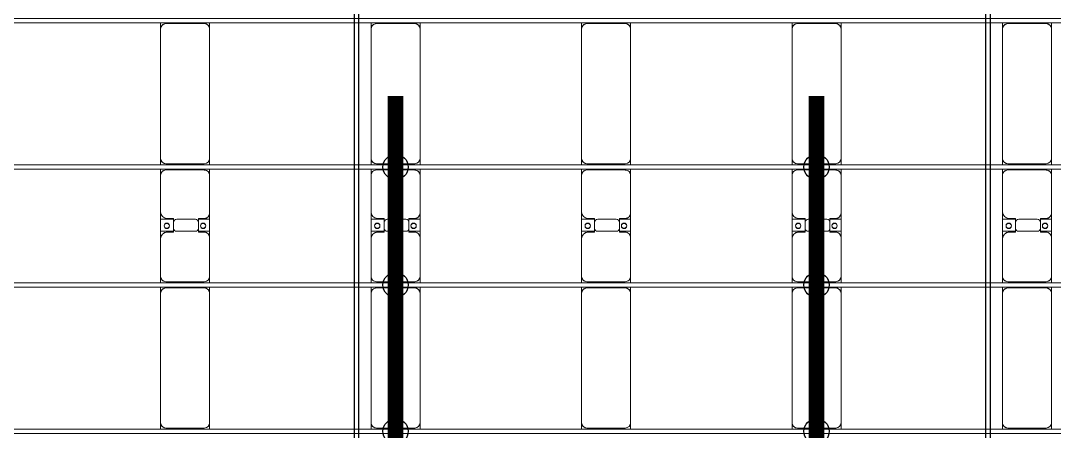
# Model space of a CAD drawing. Header units: millimetres. Extents: x -147246 to 112336, y -213734 to -86506.
# Drawn here: x -53677 to -43856, y -192480 to -188580 of the extents above; entities that cross this region are included whole.
import ezdxf

# ---------------------------------------------------------------- set-up
doc = ezdxf.new("R2010")
doc.units = ezdxf.units.MM
doc.layers.add('A-GENM', color=13, linetype='Continuous', lineweight=9)
doc.layers.add('S-BEAM', color=12, linetype='Continuous', lineweight=9)
doc.layers.add('GC-HOP 40x60 GIA CUONG', color=1, linetype='Continuous')

# ---------------------------------------------------------------- blocks, each defined once
blk = doc.blocks.new('Dầm C52 - Hộp 40x60-25898-BỐ TRÍ KHUNG KẾT CẤU BÈ PIN 05')
at = {"layer": 'S-BEAM', "color": 3, "lineweight": 25}
for p, q in [((-55982.1, 20), (55982.1, 20)), ((55982.1, -20), (-55982.1, -20))]:
    blk.add_line(p, q, dxfattribs=at)
blk = doc.blocks.new('Dai phao do pin - DẢI PHAO ĐỠ PIN-V23-BỐ TRÍ KHUNG KẾT CẤU BÈ PIN 05')
at = {"layer": 'A-GENM', "color": 7}
for p, q in [((9358.5, 241.6), (9419.7, 241.6)), ((10650.3, 241.6), (9419.7, 241.6)), ((10650.3, 241.6), (10708.5, 241.6)), ((10748.5, 241.6), (10807.7, 241.6)), ((11169.7, 241.6), (10809.7, 241.6)), ((11169.7, 241.6), (11352.2, 241.6)), ((11237.8, 241.6), (11420.3, 241.6)), ((11237.8, 118.2), (11237.8, 241.6)), ((11352.2, 241.6), (11352.2, 118.2)), ((11770.3, 241.6), (11420.3, 241.6)), ((11770.3, 241.6), (11828.5, 241.6)), ((11868.5, 241.6), (11929.7, 241.6)), ((13160.3, 241.6), (11929.7, 241.6)), ((13160.3, 241.6), (13218.5, 241.6)), ((9369.7, 191.6), (9369.7, -173.4)), ((10700.3, -173.4), (10700.3, 191.6)), ((10759.7, 191.6), (10759.7, -173.4)), ((11229.7, 118.2), (11229.7, 181.6)), ((11322.2, 118.2), (11229.7, 118.2)), ((11360.3, 118.2), (11267.8, 118.2)), ((11360.3, 181.6), (11360.3, 118.2)), ((11820.3, -173.4), (11820.3, 191.6)), ((11879.7, 191.6), (11879.7, -173.4)), ((13210.3, -173.4), (13210.3, 191.6)), ((11237.8, 88.2), (11237.8, -88.2)), ((11352.2, -88.2), (11352.2, 88.2)), ((11229.7, -173.4), (11229.7, -118.2)), ((11229.7, -118.2), (11322.2, -118.2)), ((11237.8, -223.4), (11237.8, -118.2)), ((11267.8, -118.2), (11360.3, -118.2)), ((11352.2, -118.2), (11352.2, -223.4)), ((11360.3, -118.2), (11360.3, -173.4)), ((9419.7, -223.4), (9358.5, -223.4)), ((9419.7, -223.4), (10650.3, -223.4)), ((10708.5, -223.4), (10650.3, -223.4)), ((10807.7, -223.4), (10748.5, -223.4)), ((10809.7, -223.4), (11179.7, -223.4)), ((11352.2, -223.4), (11179.7, -223.4)), ((11410.3, -223.4), (11237.8, -223.4)), ((11410.3, -223.4), (11770.3, -223.4)), ((11828.5, -223.4), (11770.3, -223.4)), ((11929.7, -223.4), (11868.5, -223.4)), ((11929.7, -223.4), (13160.3, -223.4)), ((13218.5, -223.4), (13160.3, -223.4))]:
    blk.add_line(p, q, dxfattribs=at)
for centre, radius, start, end in [((9419.7, 191.6), 50, 90, 180), ((9419.7, 191.6), 50, 105, 180), ((10650.3, 191.6), 50, 0, 90), ((10650.3, 191.6), 50, 15, 90), ((10809.7, 191.6), 50, 90, 180), ((10809.7, 191.6), 50, 135, 180), ((11169.7, 181.6), 60, 360, 90), ((11169.7, 181.6), 60, 360, 30), ((11288.6, 183.2), 25, 0, 180), ((11291.4, 183.2), 25, 0, 180), ((11420.3, 181.6), 60, 90, 180), ((11420.3, 181.6), 60, 150, 180), ((11770.3, 191.6), 50, 0, 90), ((11770.3, 191.6), 50, 0, 45), ((11929.7, 191.6), 50, 90, 180), ((11929.7, 191.6), 50, 105, 180), ((13160.3, 191.6), 50, 0, 90), ((13160.3, 191.6), 50, 15, 90), ((11267.8, 88.2), 30, 90, 180), ((11288.6, 183.2), 25, 180, 0), ((11291.4, 183.2), 25, 180, 0), ((11322.2, 88.2), 30, 360, 90), ((11267.8, -88.2), 30, 180, 270), ((11322.2, -88.2), 30, 270, 360), ((9419.7, -173.4), 50, 180, 270), ((9419.7, -173.4), 50, 180, 270), ((10650.3, -173.4), 50, 270, 0), ((10650.3, -173.4), 50, 285, 0), ((10809.7, -173.4), 50, 180, 270), ((10809.7, -173.4), 50, 180, 225), ((11179.7, -173.4), 50, 270, 360), ((11179.7, -173.4), 50, 315, 360), ((11288.6, -161.8), 25, 360, 180), ((11288.6, -161.8), 25, 180, 0), ((11291.4, -161.8), 25, 0, 180), ((11291.4, -161.8), 25, 180, 0), ((11410.3, -173.4), 50, 180, 270), ((11410.3, -173.4), 50, 180, 225), ((11770.3, -173.4), 50, 270, 360), ((11770.3, -173.4), 50, 315, 360), ((11929.7, -173.4), 50, 180, 270), ((11929.7, -173.4), 50, 180, 270), ((13160.3, -173.4), 50, 270, 0), ((13160.3, -173.4), 50, 285, 360)]:
    blk.add_arc(centre, radius, start, end, dxfattribs=at)
blk = doc.blocks.new('Dai phao do pin - DẢI PHAO ĐỠ PIN-V24-BỐ TRÍ KHUNG KẾT CẤU BÈ PIN 05')
at = {"layer": 'A-GENM', "color": 7}
for p, q in [((9358.5, 241.6), (9419.7, 241.6)), ((10650.3, 241.6), (9419.7, 241.6)), ((10650.3, 241.6), (10708.5, 241.6)), ((10748.5, 241.6), (10807.7, 241.6)), ((11169.7, 241.6), (10809.7, 241.6)), ((11169.7, 241.6), (11352.2, 241.6)), ((11237.8, 241.6), (11420.3, 241.6)), ((11237.8, 118.2), (11237.8, 241.6)), ((11352.2, 241.6), (11352.2, 118.2)), ((11770.3, 241.6), (11420.3, 241.6)), ((11770.3, 241.6), (11828.5, 241.6)), ((11868.5, 241.6), (11929.7, 241.6)), ((13160.3, 241.6), (11929.7, 241.6)), ((13160.3, 241.6), (13218.5, 241.6)), ((9369.7, 191.6), (9369.7, -173.4)), ((10700.3, -173.4), (10700.3, 191.6)), ((10759.7, 191.6), (10759.7, -173.4)), ((11229.7, 118.2), (11229.7, 181.6)), ((11322.2, 118.2), (11229.7, 118.2)), ((11360.3, 118.2), (11267.8, 118.2)), ((11360.3, 181.6), (11360.3, 118.2)), ((11820.3, -173.4), (11820.3, 191.6)), ((11879.7, 191.6), (11879.7, -173.4)), ((13210.3, -173.4), (13210.3, 191.6)), ((11237.8, 88.2), (11237.8, -88.2)), ((11352.2, -88.2), (11352.2, 88.2)), ((11229.7, -173.4), (11229.7, -118.2)), ((11229.7, -118.2), (11322.2, -118.2)), ((11237.8, -223.4), (11237.8, -118.2)), ((11267.8, -118.2), (11360.3, -118.2)), ((11352.2, -118.2), (11352.2, -223.4)), ((11360.3, -118.2), (11360.3, -173.4)), ((9419.7, -223.4), (9358.5, -223.4)), ((9419.7, -223.4), (10650.3, -223.4)), ((10708.5, -223.4), (10650.3, -223.4)), ((10807.7, -223.4), (10748.5, -223.4)), ((10809.7, -223.4), (11179.7, -223.4)), ((11352.2, -223.4), (11179.7, -223.4)), ((11410.3, -223.4), (11237.8, -223.4)), ((11410.3, -223.4), (11770.3, -223.4)), ((11828.5, -223.4), (11770.3, -223.4)), ((11929.7, -223.4), (11868.5, -223.4)), ((11929.7, -223.4), (13160.3, -223.4)), ((13218.5, -223.4), (13160.3, -223.4))]:
    blk.add_line(p, q, dxfattribs=at)
for centre, radius, start, end in [((9419.7, 191.6), 50, 90, 180), ((9419.7, 191.6), 50, 105, 180), ((10650.3, 191.6), 50, 0, 90), ((10650.3, 191.6), 50, 15, 90), ((10809.7, 191.6), 50, 90, 180), ((10809.7, 191.6), 50, 135, 180), ((11169.7, 181.6), 60, 360, 90), ((11169.7, 181.6), 60, 360, 30), ((11288.6, 183.2), 25, 0, 180), ((11291.4, 183.2), 25, 0, 180), ((11420.3, 181.6), 60, 90, 180), ((11420.3, 181.6), 60, 150, 180), ((11770.3, 191.6), 50, 0, 90), ((11770.3, 191.6), 50, 0, 45), ((11929.7, 191.6), 50, 90, 180), ((11929.7, 191.6), 50, 105, 180), ((13160.3, 191.6), 50, 0, 90), ((13160.3, 191.6), 50, 15, 90), ((11267.8, 88.2), 30, 90, 180), ((11288.6, 183.2), 25, 180, 0), ((11291.4, 183.2), 25, 180, 0), ((11322.2, 88.2), 30, 360, 90), ((11267.8, -88.2), 30, 180, 270), ((11322.2, -88.2), 30, 270, 360), ((9419.7, -173.4), 50, 180, 270), ((9419.7, -173.4), 50, 180, 270), ((10650.3, -173.4), 50, 270, 0), ((10650.3, -173.4), 50, 285, 0), ((10809.7, -173.4), 50, 180, 270), ((10809.7, -173.4), 50, 180, 225), ((11179.7, -173.4), 50, 270, 360), ((11179.7, -173.4), 50, 315, 360), ((11288.6, -161.8), 25, 360, 180), ((11288.6, -161.8), 25, 180, 0), ((11291.4, -161.8), 25, 0, 180), ((11291.4, -161.8), 25, 180, 0), ((11410.3, -173.4), 50, 180, 270), ((11410.3, -173.4), 50, 180, 225), ((11770.3, -173.4), 50, 270, 360), ((11770.3, -173.4), 50, 315, 360), ((11929.7, -173.4), 50, 180, 270), ((11929.7, -173.4), 50, 180, 270), ((13160.3, -173.4), 50, 270, 0), ((13160.3, -173.4), 50, 285, 360)]:
    blk.add_arc(centre, radius, start, end, dxfattribs=at)
blk = doc.blocks.new('Dai phao do pin - DẢI PHAO ĐỠ PIN-V25-BỐ TRÍ KHUNG KẾT CẤU BÈ PIN 05')
at = {"layer": 'A-GENM', "color": 7}
for p, q in [((9358.5, 241.6), (9419.7, 241.6)), ((10650.3, 241.6), (9419.7, 241.6)), ((10650.3, 241.6), (10708.5, 241.6)), ((10748.5, 241.6), (10807.7, 241.6)), ((11169.7, 241.6), (10809.7, 241.6)), ((11169.7, 241.6), (11352.2, 241.6)), ((11237.8, 241.6), (11420.3, 241.6)), ((11237.8, 118.2), (11237.8, 241.6)), ((11352.2, 241.6), (11352.2, 118.2)), ((11770.3, 241.6), (11420.3, 241.6)), ((11770.3, 241.6), (11828.5, 241.6)), ((11868.5, 241.6), (11929.7, 241.6)), ((13160.3, 241.6), (11929.7, 241.6)), ((13160.3, 241.6), (13218.5, 241.6)), ((9369.7, 191.6), (9369.7, -173.4)), ((10700.3, -173.4), (10700.3, 191.6)), ((10759.7, 191.6), (10759.7, -173.4)), ((11229.7, 118.2), (11229.7, 181.6)), ((11322.2, 118.2), (11229.7, 118.2)), ((11360.3, 118.2), (11267.8, 118.2)), ((11360.3, 181.6), (11360.3, 118.2)), ((11820.3, -173.4), (11820.3, 191.6)), ((11879.7, 191.6), (11879.7, -173.4)), ((13210.3, -173.4), (13210.3, 191.6)), ((11237.8, 88.2), (11237.8, -88.2)), ((11352.2, -88.2), (11352.2, 88.2)), ((11229.7, -173.4), (11229.7, -118.2)), ((11229.7, -118.2), (11322.2, -118.2)), ((11237.8, -223.4), (11237.8, -118.2)), ((11267.8, -118.2), (11360.3, -118.2)), ((11352.2, -118.2), (11352.2, -223.4)), ((11360.3, -118.2), (11360.3, -173.4)), ((9419.7, -223.4), (9358.5, -223.4)), ((9419.7, -223.4), (10650.3, -223.4)), ((10708.5, -223.4), (10650.3, -223.4)), ((10807.7, -223.4), (10748.5, -223.4)), ((10809.7, -223.4), (11179.7, -223.4)), ((11352.2, -223.4), (11179.7, -223.4)), ((11410.3, -223.4), (11237.8, -223.4)), ((11410.3, -223.4), (11770.3, -223.4)), ((11828.5, -223.4), (11770.3, -223.4)), ((11929.7, -223.4), (11868.5, -223.4)), ((11929.7, -223.4), (13160.3, -223.4)), ((13218.5, -223.4), (13160.3, -223.4))]:
    blk.add_line(p, q, dxfattribs=at)
for centre, radius, start, end in [((9419.7, 191.6), 50, 90, 180), ((9419.7, 191.6), 50, 105, 180), ((10650.3, 191.6), 50, 0, 90), ((10650.3, 191.6), 50, 15, 90), ((10809.7, 191.6), 50, 90, 180), ((10809.7, 191.6), 50, 135, 180), ((11169.7, 181.6), 60, 360, 90), ((11169.7, 181.6), 60, 360, 30), ((11288.6, 183.2), 25, 0, 180), ((11291.4, 183.2), 25, 0, 180), ((11420.3, 181.6), 60, 90, 180), ((11420.3, 181.6), 60, 150, 180), ((11770.3, 191.6), 50, 0, 90), ((11770.3, 191.6), 50, 0, 45), ((11929.7, 191.6), 50, 90, 180), ((11929.7, 191.6), 50, 105, 180), ((13160.3, 191.6), 50, 0, 90), ((13160.3, 191.6), 50, 15, 90), ((11267.8, 88.2), 30, 90, 180), ((11288.6, 183.2), 25, 180, 0), ((11291.4, 183.2), 25, 180, 0), ((11322.2, 88.2), 30, 360, 90), ((11267.8, -88.2), 30, 180, 270), ((11322.2, -88.2), 30, 270, 360), ((9419.7, -173.4), 50, 180, 270), ((9419.7, -173.4), 50, 180, 270), ((10650.3, -173.4), 50, 270, 0), ((10650.3, -173.4), 50, 285, 0), ((10809.7, -173.4), 50, 180, 270), ((10809.7, -173.4), 50, 180, 225), ((11179.7, -173.4), 50, 270, 360), ((11179.7, -173.4), 50, 315, 360), ((11288.6, -161.8), 25, 360, 180), ((11288.6, -161.8), 25, 180, 0), ((11291.4, -161.8), 25, 0, 180), ((11291.4, -161.8), 25, 180, 0), ((11410.3, -173.4), 50, 180, 270), ((11410.3, -173.4), 50, 180, 225), ((11770.3, -173.4), 50, 270, 360), ((11770.3, -173.4), 50, 315, 360), ((11929.7, -173.4), 50, 180, 270), ((11929.7, -173.4), 50, 180, 270), ((13160.3, -173.4), 50, 270, 0), ((13160.3, -173.4), 50, 285, 360)]:
    blk.add_arc(centre, radius, start, end, dxfattribs=at)
blk = doc.blocks.new('Dai phao do pin - DẢI PHAO ĐỠ PIN-V26-BỐ TRÍ KHUNG KẾT CẤU BÈ PIN 05')
at = {"layer": 'A-GENM', "color": 7}
for p, q in [((9358.5, 241.6), (9419.7, 241.6)), ((10650.3, 241.6), (9419.7, 241.6)), ((10650.3, 241.6), (10708.5, 241.6)), ((10748.5, 241.6), (10807.7, 241.6)), ((11169.7, 241.6), (10809.7, 241.6)), ((11169.7, 241.6), (11352.2, 241.6)), ((11237.8, 241.6), (11420.3, 241.6)), ((11237.8, 118.2), (11237.8, 241.6)), ((11352.2, 241.6), (11352.2, 118.2)), ((11770.3, 241.6), (11420.3, 241.6)), ((11770.3, 241.6), (11828.5, 241.6)), ((11868.5, 241.6), (11929.7, 241.6)), ((13160.3, 241.6), (11929.7, 241.6)), ((13160.3, 241.6), (13218.5, 241.6)), ((9369.7, 191.6), (9369.7, -173.4)), ((10700.3, -173.4), (10700.3, 191.6)), ((10759.7, 191.6), (10759.7, -173.4)), ((11229.7, 118.2), (11229.7, 181.6)), ((11322.2, 118.2), (11229.7, 118.2)), ((11360.3, 118.2), (11267.8, 118.2)), ((11360.3, 181.6), (11360.3, 118.2)), ((11820.3, -173.4), (11820.3, 191.6)), ((11879.7, 191.6), (11879.7, -173.4)), ((13210.3, -173.4), (13210.3, 191.6)), ((11237.8, 88.2), (11237.8, -88.2)), ((11352.2, -88.2), (11352.2, 88.2)), ((11229.7, -173.4), (11229.7, -118.2)), ((11229.7, -118.2), (11322.2, -118.2)), ((11237.8, -223.4), (11237.8, -118.2)), ((11267.8, -118.2), (11360.3, -118.2)), ((11352.2, -118.2), (11352.2, -223.4)), ((11360.3, -118.2), (11360.3, -173.4)), ((9419.7, -223.4), (9358.5, -223.4)), ((9419.7, -223.4), (10650.3, -223.4)), ((10708.5, -223.4), (10650.3, -223.4)), ((10807.7, -223.4), (10748.5, -223.4)), ((10809.7, -223.4), (11179.7, -223.4)), ((11352.2, -223.4), (11179.7, -223.4)), ((11410.3, -223.4), (11237.8, -223.4)), ((11410.3, -223.4), (11770.3, -223.4)), ((11828.5, -223.4), (11770.3, -223.4)), ((11929.7, -223.4), (11868.5, -223.4)), ((11929.7, -223.4), (13160.3, -223.4)), ((13218.5, -223.4), (13160.3, -223.4))]:
    blk.add_line(p, q, dxfattribs=at)
for centre, radius, start, end in [((9419.7, 191.6), 50, 90, 180), ((9419.7, 191.6), 50, 105, 180), ((10650.3, 191.6), 50, 0, 90), ((10650.3, 191.6), 50, 15, 90), ((10809.7, 191.6), 50, 90, 180), ((10809.7, 191.6), 50, 135, 180), ((11169.7, 181.6), 60, 360, 90), ((11169.7, 181.6), 60, 360, 30), ((11288.6, 183.2), 25, 0, 180), ((11291.4, 183.2), 25, 0, 180), ((11420.3, 181.6), 60, 90, 180), ((11420.3, 181.6), 60, 150, 180), ((11770.3, 191.6), 50, 0, 90), ((11770.3, 191.6), 50, 0, 45), ((11929.7, 191.6), 50, 90, 180), ((11929.7, 191.6), 50, 105, 180), ((13160.3, 191.6), 50, 0, 90), ((13160.3, 191.6), 50, 15, 90), ((11267.8, 88.2), 30, 90, 180), ((11288.6, 183.2), 25, 180, 0), ((11291.4, 183.2), 25, 180, 0), ((11322.2, 88.2), 30, 360, 90), ((11267.8, -88.2), 30, 180, 270), ((11322.2, -88.2), 30, 270, 360), ((9419.7, -173.4), 50, 180, 270), ((9419.7, -173.4), 50, 180, 270), ((10650.3, -173.4), 50, 270, 0), ((10650.3, -173.4), 50, 285, 0), ((10809.7, -173.4), 50, 180, 270), ((10809.7, -173.4), 50, 180, 225), ((11179.7, -173.4), 50, 270, 360), ((11179.7, -173.4), 50, 315, 360), ((11288.6, -161.8), 25, 360, 180), ((11288.6, -161.8), 25, 180, 0), ((11291.4, -161.8), 25, 0, 180), ((11291.4, -161.8), 25, 180, 0), ((11410.3, -173.4), 50, 180, 270), ((11410.3, -173.4), 50, 180, 225), ((11770.3, -173.4), 50, 270, 360), ((11770.3, -173.4), 50, 315, 360), ((11929.7, -173.4), 50, 180, 270), ((11929.7, -173.4), 50, 180, 270), ((13160.3, -173.4), 50, 270, 0), ((13160.3, -173.4), 50, 285, 360)]:
    blk.add_arc(centre, radius, start, end, dxfattribs=at)
blk = doc.blocks.new('Dai phao do pin - DẢI PHAO ĐỠ PIN-V27-BỐ TRÍ KHUNG KẾT CẤU BÈ PIN 05')
at = {"layer": 'A-GENM', "color": 7}
for p, q in [((9358.5, 241.6), (9419.7, 241.6)), ((10650.3, 241.6), (9419.7, 241.6)), ((10650.3, 241.6), (10708.5, 241.6)), ((10748.5, 241.6), (10807.7, 241.6)), ((11169.7, 241.6), (10809.7, 241.6)), ((11169.7, 241.6), (11352.2, 241.6)), ((11237.8, 241.6), (11420.3, 241.6)), ((11237.8, 118.2), (11237.8, 241.6)), ((11352.2, 241.6), (11352.2, 118.2)), ((11770.3, 241.6), (11420.3, 241.6)), ((11770.3, 241.6), (11828.5, 241.6)), ((11868.5, 241.6), (11929.7, 241.6)), ((13160.3, 241.6), (11929.7, 241.6)), ((13160.3, 241.6), (13218.5, 241.6)), ((9369.7, 191.6), (9369.7, -173.4)), ((10700.3, -173.4), (10700.3, 191.6)), ((10759.7, 191.6), (10759.7, -173.4)), ((11229.7, 118.2), (11229.7, 181.6)), ((11322.2, 118.2), (11229.7, 118.2)), ((11360.3, 118.2), (11267.8, 118.2)), ((11360.3, 181.6), (11360.3, 118.2)), ((11820.3, -173.4), (11820.3, 191.6)), ((11879.7, 191.6), (11879.7, -173.4)), ((13210.3, -173.4), (13210.3, 191.6)), ((11237.8, 88.2), (11237.8, -88.2)), ((11352.2, -88.2), (11352.2, 88.2)), ((11229.7, -173.4), (11229.7, -118.2)), ((11229.7, -118.2), (11322.2, -118.2)), ((11237.8, -223.4), (11237.8, -118.2)), ((11267.8, -118.2), (11360.3, -118.2)), ((11352.2, -118.2), (11352.2, -223.4)), ((11360.3, -118.2), (11360.3, -173.4)), ((9419.7, -223.4), (9358.5, -223.4)), ((9419.7, -223.4), (10650.3, -223.4)), ((10708.5, -223.4), (10650.3, -223.4)), ((10807.7, -223.4), (10748.5, -223.4)), ((10809.7, -223.4), (11179.7, -223.4)), ((11352.2, -223.4), (11179.7, -223.4)), ((11410.3, -223.4), (11237.8, -223.4)), ((11410.3, -223.4), (11770.3, -223.4)), ((11828.5, -223.4), (11770.3, -223.4)), ((11929.7, -223.4), (11868.5, -223.4)), ((11929.7, -223.4), (13160.3, -223.4)), ((13218.5, -223.4), (13160.3, -223.4))]:
    blk.add_line(p, q, dxfattribs=at)
for centre, radius, start, end in [((9419.7, 191.6), 50, 90, 180), ((9419.7, 191.6), 50, 105, 180), ((10650.3, 191.6), 50, 0, 90), ((10650.3, 191.6), 50, 15, 90), ((10809.7, 191.6), 50, 90, 180), ((10809.7, 191.6), 50, 135, 180), ((11169.7, 181.6), 60, 360, 90), ((11169.7, 181.6), 60, 360, 30), ((11288.6, 183.2), 25, 0, 180), ((11291.4, 183.2), 25, 0, 180), ((11420.3, 181.6), 60, 90, 180), ((11420.3, 181.6), 60, 150, 180), ((11770.3, 191.6), 50, 0, 90), ((11770.3, 191.6), 50, 0, 45), ((11929.7, 191.6), 50, 90, 180), ((11929.7, 191.6), 50, 105, 180), ((13160.3, 191.6), 50, 0, 90), ((13160.3, 191.6), 50, 15, 90), ((11267.8, 88.2), 30, 90, 180), ((11288.6, 183.2), 25, 180, 0), ((11291.4, 183.2), 25, 180, 0), ((11322.2, 88.2), 30, 360, 90), ((11267.8, -88.2), 30, 180, 270), ((11322.2, -88.2), 30, 270, 360), ((9419.7, -173.4), 50, 180, 270), ((9419.7, -173.4), 50, 180, 270), ((10650.3, -173.4), 50, 270, 0), ((10650.3, -173.4), 50, 285, 0), ((10809.7, -173.4), 50, 180, 270), ((10809.7, -173.4), 50, 180, 225), ((11179.7, -173.4), 50, 270, 360), ((11179.7, -173.4), 50, 315, 360), ((11288.6, -161.8), 25, 360, 180), ((11288.6, -161.8), 25, 180, 0), ((11291.4, -161.8), 25, 0, 180), ((11291.4, -161.8), 25, 180, 0), ((11410.3, -173.4), 50, 180, 270), ((11410.3, -173.4), 50, 180, 225), ((11770.3, -173.4), 50, 270, 360), ((11770.3, -173.4), 50, 315, 360), ((11929.7, -173.4), 50, 180, 270), ((11929.7, -173.4), 50, 180, 270), ((13160.3, -173.4), 50, 270, 0), ((13160.3, -173.4), 50, 285, 360)]:
    blk.add_arc(centre, radius, start, end, dxfattribs=at)
blk = doc.blocks.new('Dầm C52 - Dầm C52-18923-BỐ TRÍ KHUNG KẾT CẤU BÈ PIN 05')
at = {"layer": 'S-BEAM', "color": 1}
for p, q in [((-52556.1, 20), (52556.1, 20)), ((52556.1, -20), (-52556.1, -20))]:
    blk.add_line(p, q, dxfattribs=at)
blk = doc.blocks.new('HOBANMONG_BEPIN 5_rvt-1-BỐ TRÍ KHUNG KẾT CẤU BÈ PIN 05')
at = {"layer": 'A-GENM', "color": 3, "lineweight": 25, "rotation": 89.99977101252024}
for name, p in [('Dai phao do pin - DẢI PHAO ĐỠ PIN-V23-BỐ TRÍ KHUNG KẾT CẤU BÈ PIN 05', (-52105.9, -201818.1)), ('Dai phao do pin - DẢI PHAO ĐỠ PIN-V24-BỐ TRÍ KHUNG KẾT CẤU BÈ PIN 05', (-50105.9, -201818.1)), ('Dai phao do pin - DẢI PHAO ĐỠ PIN-V25-BỐ TRÍ KHUNG KẾT CẤU BÈ PIN 05', (-48105.9, -201818.1)), ('Dai phao do pin - DẢI PHAO ĐỠ PIN-V26-BỐ TRÍ KHUNG KẾT CẤU BÈ PIN 05', (-46105.9, -201818.1)), ('Dai phao do pin - DẢI PHAO ĐỠ PIN-V27-BỐ TRÍ KHUNG KẾT CẤU BÈ PIN 05', (-44105.9, -201818.1))]:
    blk.add_blockref(name, p, dxfattribs=at)
at = {"layer": 'S-BEAM', "color": 3, "lineweight": 25}
for name, p, rotation in [('Dầm C52 - Hộp 40x60-25898-BỐ TRÍ KHUNG KẾT CẤU BÈ PIN 05', (-50485.7, -148537), 269.9997710125197), ('Dầm C52 - Hộp 40x60-25898-BỐ TRÍ KHUNG KẾT CẤU BÈ PIN 05', (-44485.7, -148537), 269.9997710125197), ('Dầm C52 - Dầm C52-18923-BỐ TRÍ KHUNG KẾT CẤU BÈ PIN 05', (-44162, -188579.7), 179.9997710135151), ('Dầm C52 - Dầm C52-18923-BỐ TRÍ KHUNG KẾT CẤU BÈ PIN 05', (-44162, -189969.7), 179.9997710135151), ('Dầm C52 - Dầm C52-18923-BỐ TRÍ KHUNG KẾT CẤU BÈ PIN 05', (-44162, -191089.7), 179.9997710135151), ('Dầm C52 - Dầm C52-18923-BỐ TRÍ KHUNG KẾT CẤU BÈ PIN 05', (-44162, -192479.7), 179.9997710135151)]:
    blk.add_blockref(name, p, dxfattribs=dict(at, rotation=rotation))

msp = doc.modelspace()

# ---------------------------------------------------------------- linework, layer by layer
at = {"layer": 'GC-HOP 40x60 GIA CUONG', "const_width": 150}
for points in [[(-50114.9, -204295.3), (-50114.9, -189295.3)], [(-46114.9, -204295.3), (-46114.9, -189295.3)]]:
    msp.add_lwpolyline(points, dxfattribs=at)
at = {"layer": 'GC-HOP 40x60 GIA CUONG'}
for centre in [(-50114.9, -189969.7), (-46114.9, -189969.7), (-50114.9, -191089.7), (-46114.9, -191089.7), (-50114.9, -192479.7), (-46114.9, -192479.7)]:
    msp.add_circle(centre, 120, dxfattribs=at)

# ---------------------------------------------------------------- block references
at = {"lineweight": 5}
msp.add_blockref('HOBANMONG_BEPIN 5_rvt-1-BỐ TRÍ KHUNG KẾT CẤU BÈ PIN 05', (0, 0), dxfattribs=at)

doc.saveas('drawing.dxf')
